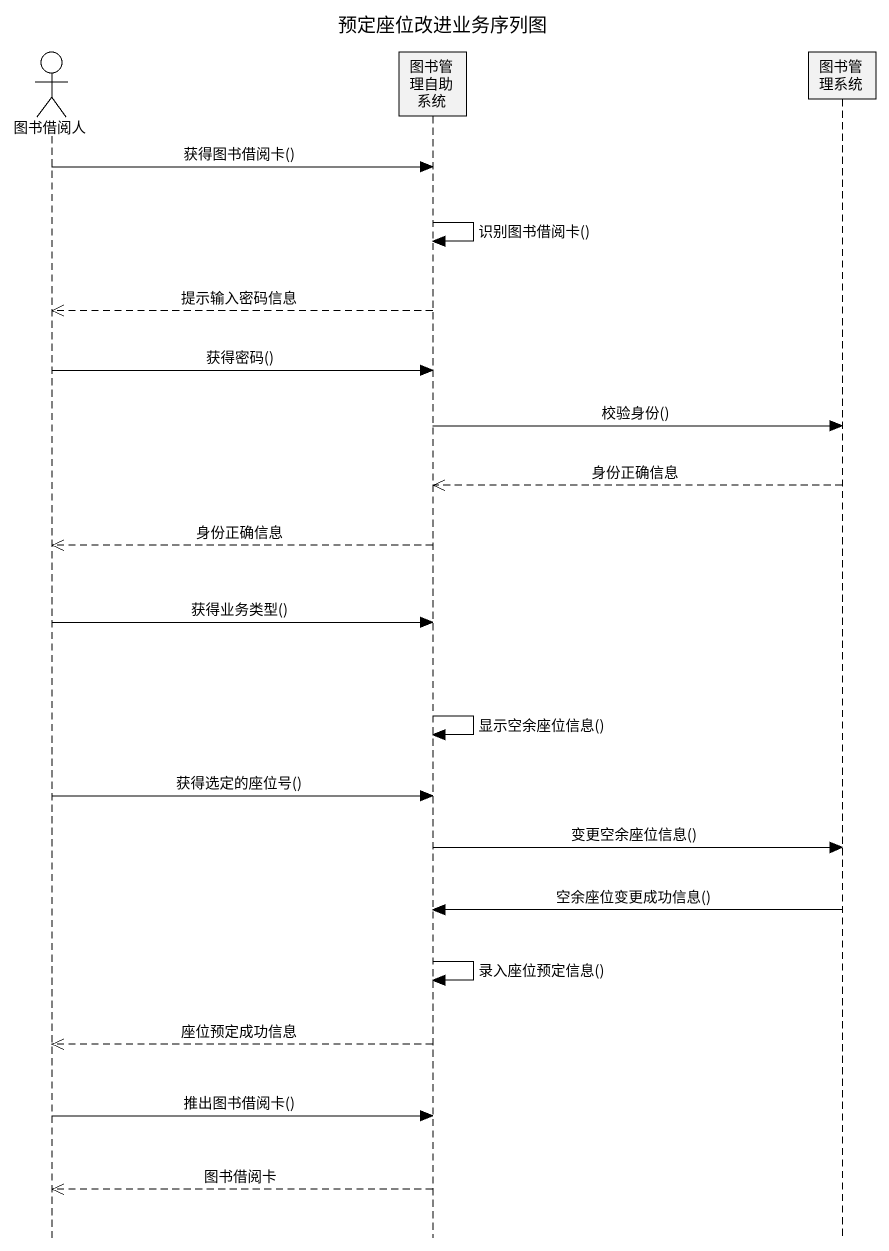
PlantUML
@startuml
title 预定座位改进业务序列图
hide footbox
actor 图书借阅人
participant 图书管理自助系统
participant 图书管理系统

图书借阅人 -> 图书管理自助系统 : 获得图书借阅卡()
图书管理自助系统 -> 图书管理自助系统 : 识别图书借阅卡()
图书管理自助系统 -->> 图书借阅人 : 提示输入密码信息
图书借阅人 -> 图书管理自助系统 : 获得密码()
图书管理自助系统 -> 图书管理系统 : 校验身份()
图书管理系统 -->> 图书管理自助系统 : 身份正确信息
图书管理自助系统 -->> 图书借阅人 : 身份正确信息
图书借阅人 -> 图书管理自助系统 : 获得业务类型()
图书管理自助系统 -> 图书管理自助系统 : 显示空余座位信息()
图书借阅人 -> 图书管理自助系统 : 获得选定的座位号()
图书管理自助系统 -> 图书管理系统 : 变更空余座位信息()
图书管理系统 -> 图书管理自助系统 : 空余座位变更成功信息()
图书管理自助系统 -> 图书管理自助系统 : 录入座位预定信息()
图书管理自助系统 -->> 图书借阅人 : 座位预定成功信息
图书借阅人 -> 图书管理自助系统 : 推出图书借阅卡()
图书管理自助系统 -->> 图书借阅人 : 图书借阅卡
@enduml
